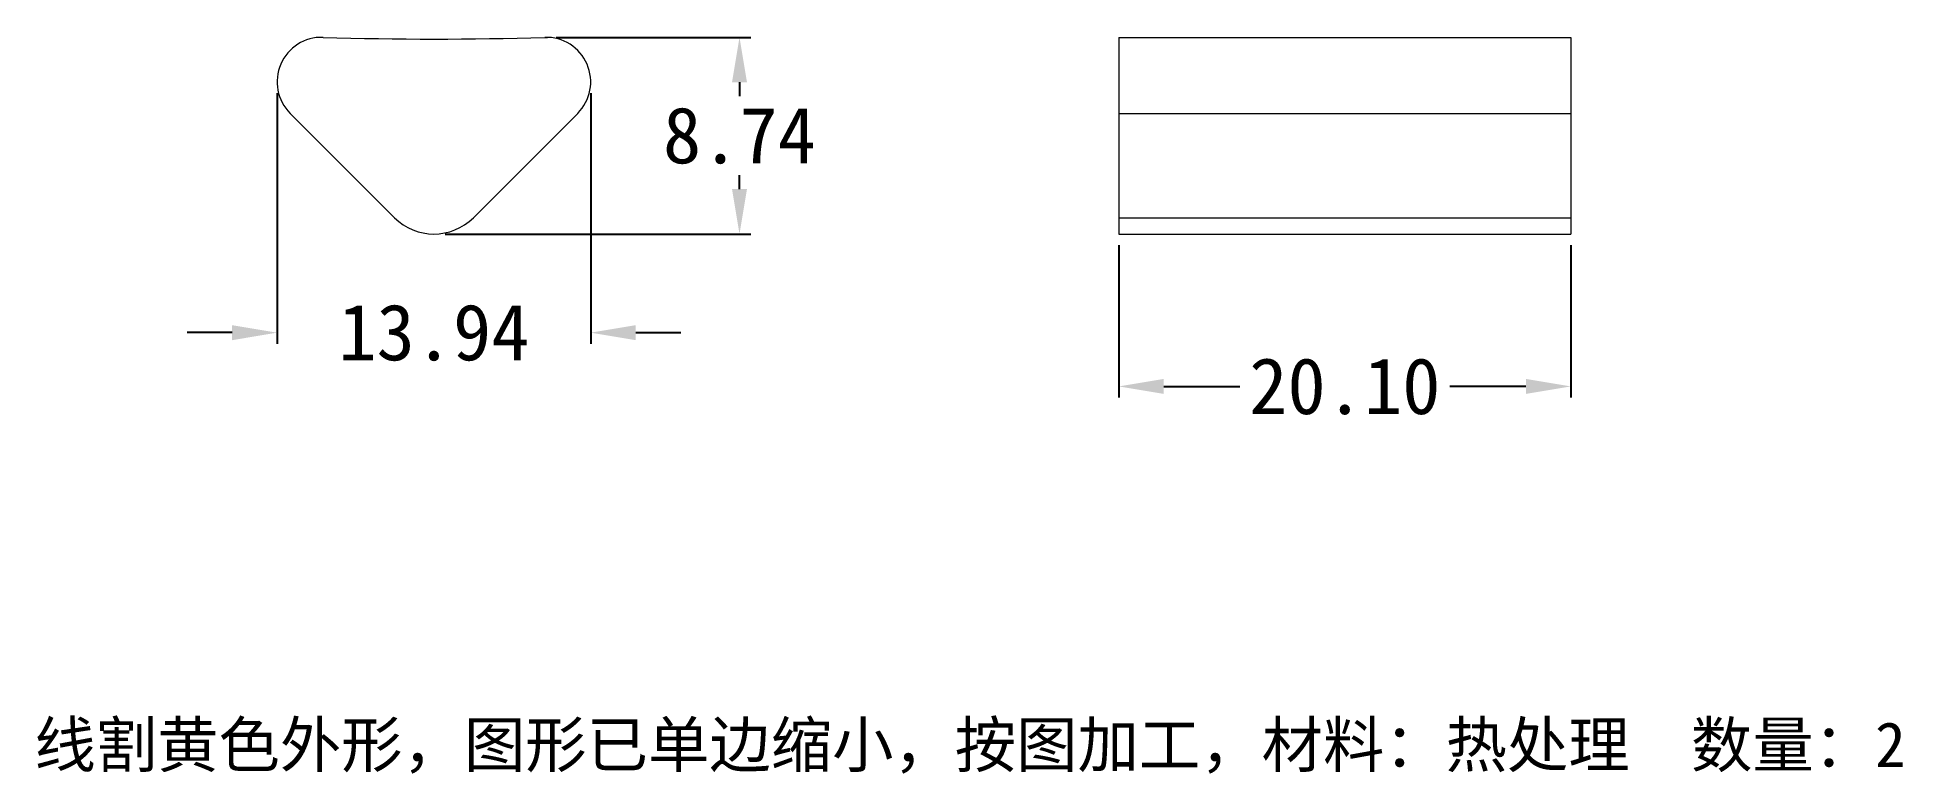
# Model space of a CAD drawing. Header units: millimetres. Extents: x 1019.6 to 1102.5, y 449.3 to 482.1.
import ezdxf

# ---------------------------------------------------------------- set-up
doc = ezdxf.new("R2010")
doc.units = ezdxf.units.MM
doc.layers.add('core', color=7, linetype='Continuous', lineweight=20)
doc.layers.add('dim', color=82, linetype='Continuous', lineweight=9)
doc.dimstyles.get("Standard").update_dxf_attribs({"dimtxt": 0.18, "dimasz": 0.18, "dimexe": 0.18, "dimexo": 0.0625, "dimgap": 0.09, "dimtad": 0, "dimtih": 1, "dimtoh": 1, "dimzin": 0, "dimdsep": 46, "dimtxsty": 'Standard', "dimcen": 0.09, "dimadec": 0, "dimazin": 0, "dimtfac": 1, "dimtofl": 0, "dimtmove": 0, "dimatfit": 3, "dimfxl": 0, "dimtolj": 1, "dimtzin": 0, "dimarcsym": 0})

# ---------------------------------------------------------------- blocks, each defined once
blk = doc.blocks.new('*D4')
at = {"layer": 'Defpoints', "color": 0, "lineweight": 18, "transparency": 16777216}
for p in [(1042.144, 482.064), (1037.214, 473.321), (1050.8, 473.321)]:
    blk.add_point(p, dxfattribs=at)
at = {"layer": 'dim', "color": 0, "lineweight": -2, "transparency": 16777216}
for p, q in [((1042.644, 482.064), (1051.299, 482.064)), ((1050.8, 480.064), (1050.8, 479.442)), ((1050.8, 475.321), (1050.8, 475.943)), ((1037.714, 473.321), (1051.299, 473.321))]:
    blk.add_line(p, q, dxfattribs=at)
at = {"layer": 'dim', "color": 0, "lineweight": 18, "transparency": 16777216}
for points in [[(1050.466, 480.064), (1051.133, 480.064), (1050.8, 482.064)], [(1050.466, 475.321), (1051.133, 475.321), (1050.8, 473.321)]]:
    blk.add_solid(points, dxfattribs=at)
at = {"layer": 'dim', "color": 0, "lineweight": 18, "transparency": 16777216, "insert": (1050.8, 477.693), "char_height": 2.5, "attachment_point": 5}
blk.add_mtext('\\A1;8.74', dxfattribs=at)
blk = doc.blocks.new('*D5')
at = {"layer": 'Defpoints', "color": 0, "lineweight": 18, "transparency": 16777216}
for p in [(1030.243, 480.085), (1044.186, 480.085), (1030.243, 468.936)]:
    blk.add_point(p, dxfattribs=at)
at = {"layer": 'dim', "color": 0, "lineweight": -2, "transparency": 16777216}
for p, q in [((1030.243, 479.585), (1030.243, 468.436)), ((1044.186, 479.585), (1044.186, 468.436)), ((1028.243, 468.936), (1026.243, 468.936)), ((1046.186, 468.936), (1048.186, 468.936))]:
    blk.add_line(p, q, dxfattribs=at)
at = {"layer": 'dim', "color": 0, "lineweight": 18, "transparency": 16777216}
for points in [[(1028.243, 469.269), (1028.243, 468.602), (1030.243, 468.936)], [(1046.186, 469.269), (1046.186, 468.602), (1044.186, 468.936)]]:
    blk.add_solid(points, dxfattribs=at)
at = {"layer": 'dim', "color": 0, "lineweight": 18, "transparency": 16777216, "insert": (1037.214, 468.936), "char_height": 2.5, "attachment_point": 5}
blk.add_mtext('\\A1;13.94', dxfattribs=at)
blk = doc.blocks.new('*D6')
at = {"layer": 'Defpoints', "color": 0, "lineweight": 18, "transparency": 16777216}
for p in [(1067.663, 473.321), (1087.763, 473.321), (1087.763, 466.547)]:
    blk.add_point(p, dxfattribs=at)
at = {"layer": 'dim', "color": 0, "lineweight": -2, "transparency": 16777216}
for p, q in [((1067.663, 472.821), (1067.663, 466.047)), ((1087.763, 472.821), (1087.763, 466.047)), ((1069.663, 466.547), (1073.046, 466.547)), ((1085.763, 466.547), (1082.379, 466.547))]:
    blk.add_line(p, q, dxfattribs=at)
at = {"layer": 'dim', "color": 0, "lineweight": 18, "transparency": 16777216}
for points in [[(1069.663, 466.88), (1069.663, 466.213), (1067.663, 466.547)], [(1085.763, 466.88), (1085.763, 466.213), (1087.763, 466.547)]]:
    blk.add_solid(points, dxfattribs=at)
at = {"layer": 'dim', "color": 0, "lineweight": 18, "transparency": 16777216, "insert": (1077.713, 466.547), "char_height": 2.5, "attachment_point": 5}
blk.add_mtext('\\A1;20.10', dxfattribs=at)

msp = doc.modelspace()

# ---------------------------------------------------------------- linework, layer by layer
at = {"lineweight": 18}
msp.add_line((1042.144, 482.064), (1042.267, 482.064), dxfattribs=at)
at = {"color": 2, "lineweight": 18}
for p, q in [((1067.663, 482.064), (1067.663, 473.321)), ((1067.663, 482.064), (1087.763, 482.064)), ((1087.763, 482.064), (1087.763, 473.321)), ((1067.663, 478.685), (1087.763, 478.685)), ((1067.663, 474.047), (1087.763, 474.047)), ((1067.663, 473.321), (1087.763, 473.321))]:
    msp.add_line(p, q, dxfattribs=at)
at = {"layer": 'core', "color": 2, "lineweight": 18}
for p, q in [((1035.461, 474.047), (1030.823, 478.685)), ((1043.606, 478.685), (1038.968, 474.047))]:
    msp.add_line(p, q, dxfattribs=at)
for centre, radius, start, end in [((1032.223, 480.085), 1.98, 88.22436, 225), ((1037.214, 641.087), 159.1, 268.22436, 271.77564), ((1042.206, 480.085), 1.98, 315, 91.77564), ((1037.214, 475.801), 2.48, 225, 315)]:
    msp.add_arc(centre, radius, start, end, dxfattribs=at)

# ---------------------------------------------------------------- texts
at = {"lineweight": 18, "insert": (1019.453, 451.623), "char_height": 2, "attachment_point": 1}
msp.add_mtext_dynamic_manual_height_columns('{\\fSimSun|b0|i0|c134|p2;线割黄色外形，图形已单边缩小，按图加工，\\C1;材料：热处理 \\C256; 数量：2}', width=99.47897, gutter_width=1, heights=[0], dxfattribs=at)

# ---------------------------------------------------------------- dimensions: what is measured, and where the dimension line sits
at = {"layer": 'dim', "lineweight": 18}
dim = msp.add_linear_dim(base=(1050.8, 473.321), p1=(1042.144, 482.064), p2=(1037.214, 473.321), angle=90, dimstyle='Standard', override={"dimtxt": 2.5, "dimasz": 2, "dimexe": 0.49975, "dimexo": 0.49975, "dimgap": 0.49975}, dxfattribs=at)
dim.commit()
dim.dimension.update_dxf_attribs({"geometry": '*D4', "text_midpoint": (1050.8, 477.693)})
for base, p1, p2, picture, middle in [((1030.243, 468.936), (1044.186, 480.085), (1030.243, 480.085), '*D5', (1037.214, 468.936)), ((1087.763, 466.547), (1067.663, 473.321), (1087.763, 473.321), '*D6', (1077.713, 466.547))]:
    dim = msp.add_linear_dim(base=base, p1=p1, p2=p2, dimstyle='Standard', override={"dimtxt": 2.5, "dimasz": 2, "dimexe": 0.49975, "dimexo": 0.49975, "dimgap": 0.49975}, dxfattribs=at)
    dim.commit()
    dim.dimension.update_dxf_attribs({"geometry": picture, "text_midpoint": middle})

doc.saveas('drawing.dxf')
